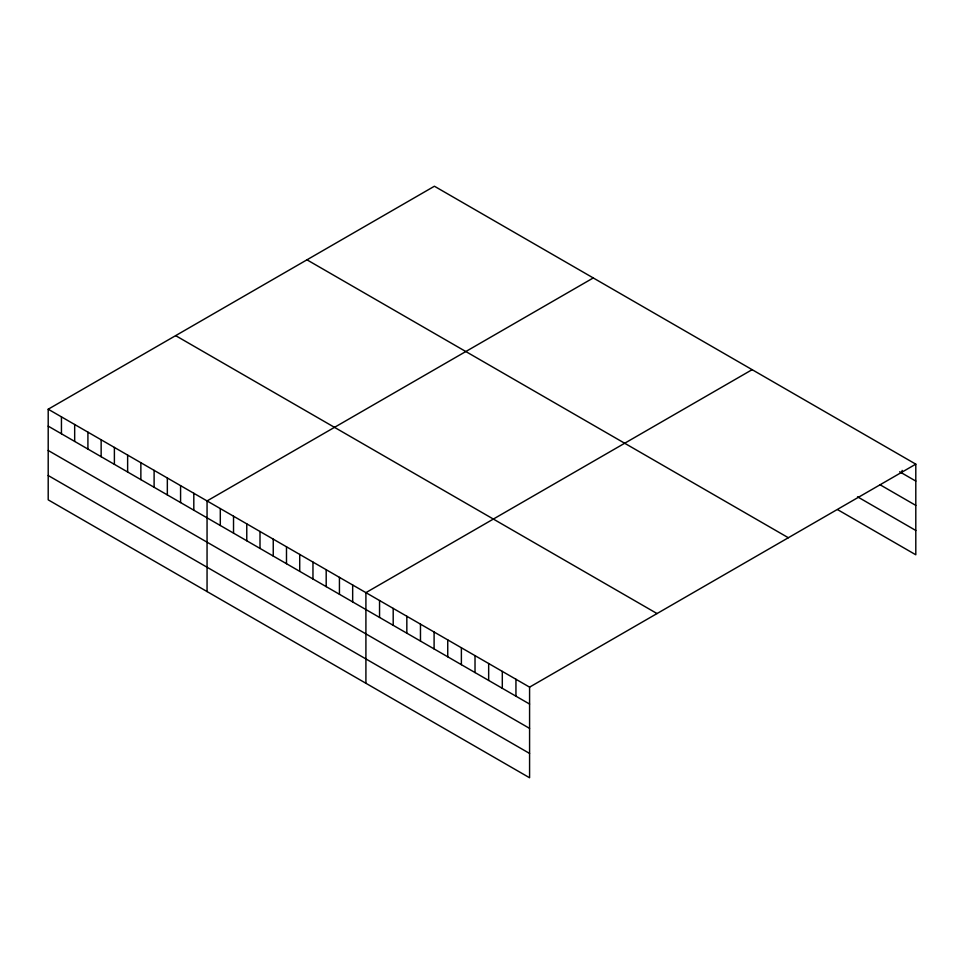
<?xml version="1.0" encoding="UTF-8"?>
<svg xmlns="http://www.w3.org/2000/svg" width="964" height="964" viewBox="0 0 964 964"><rect width="100%" height="100%" fill="white"/><g stroke="black" fill="none" stroke-linecap="round" stroke-linejoin="round"><path stroke-width="1.45" d="M48.2 409.218L529.585 687.139L529.585 777.767L48.2 499.846L48.2 409.218L434.415 186.233L915.8 464.154L915.8 554.782L837.68 509.679M593.27 277.945L207.055 500.931L207.055 591.559M752.125 369.67L365.91 592.643L365.91 683.271M529.585 687.139L915.8 464.154M899.677 471.77L915.8 481.084M879.843 484.639L915.8 505.401M857.526 496.809L915.8 530.465M306.962 259.822L788.347 537.743M175.653 335.641L657.038 613.562M48.2 426.136L529.585 704.057M48.2 450.465L529.585 728.386M48.2 475.517L529.585 753.438M902.159 470.384L902.159 473.204M515.945 679.271L515.945 696.189M502.304 671.39L502.304 688.308M488.664 663.521L488.664 680.439M475.023 655.641L475.023 672.559M461.382 647.772L461.382 664.69M447.742 639.891L447.742 656.809M434.101 632.023L434.101 648.941M420.473 624.142L420.473 641.06M406.832 616.273L406.832 633.191M393.192 608.392L393.192 625.311M379.551 600.524L379.551 617.442M352.667 585.003L352.667 601.922M339.436 577.364L339.436 594.282M326.194 569.724L326.194 586.642M312.963 562.072L312.963 578.99M299.72 554.433L299.72 571.351M286.489 546.793L286.489 563.711M273.246 539.153L273.246 556.071M260.003 531.501L260.003 548.42M246.772 523.862L246.772 540.78M233.529 516.222L233.529 533.14M220.298 508.57L220.298 525.501M193.812 493.291L193.812 510.209M180.581 485.651L180.581 502.569M167.338 477.999L167.338 494.93M154.107 470.36L154.107 487.278M140.865 462.72L140.865 479.638M127.634 455.08L127.634 471.999M114.391 447.429L114.391 464.359M101.148 439.789L101.148 456.707M87.917 432.149L87.917 449.067M74.674 424.509L74.674 441.428M61.443 416.858L61.443 433.776"/></g></svg>
